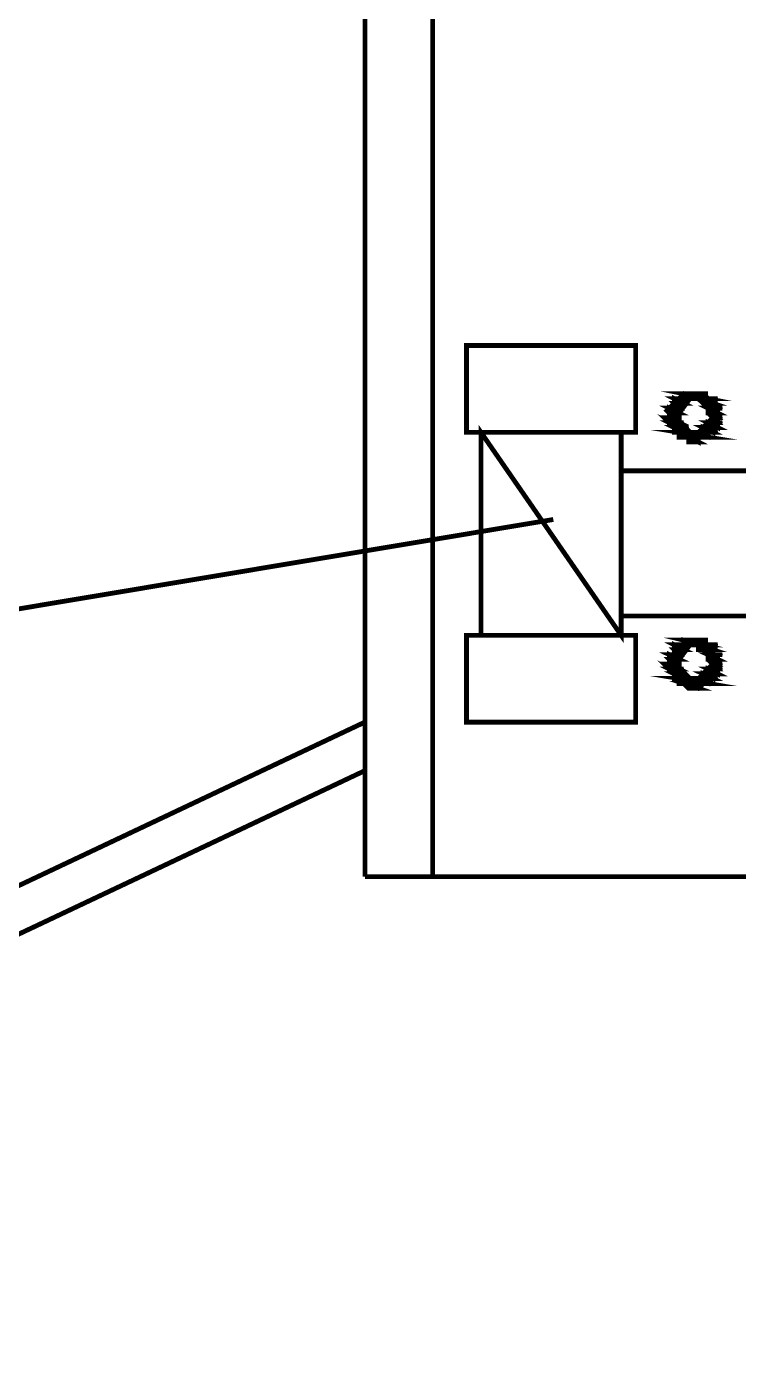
# Model space of a CAD drawing. Header units: metres. Extents: x -593 to 248, y 430 to 1024.
# Drawn here: x -453.6 to -447.36, y 799.01 to 810.69 of the extents above; entities that cross this region are included whole.
import ezdxf

# ---------------------------------------------------------------- set-up
doc = ezdxf.new("R2010")
doc.units = ezdxf.units.M
doc.header["$MEASUREMENT"] = 0
doc.layers.add('C00-00-00-BLACK', color=7, linetype='Continuous')
doc.layers.add('CFF-00-00', color=1, linetype='Continuous')

msp = doc.modelspace()

# ---------------------------------------------------------------- linework, layer by layer
at = {"layer": 'C00-00-00-BLACK', "const_width": 0.0423}
for points in [[(-450.633, 822.261), (-450.633, 803.229)], [(-450.038, 813.783), (-450.038, 803.229)], [(-449.615, 805.348), (-449.615, 807.129)], [(-448.385, 805.348), (-448.385, 807.129)], [(-447.112, 805.517), (-448.385, 805.517), (-448.385, 806.791), (-447.112, 806.791)], [(-461.489, 799.456), (-450.633, 804.586)], [(-461.489, 799.032), (-450.633, 804.16)], [(-450.633, 803.229), (-442.786, 803.229)]]:
    msp.add_lwpolyline(points, dxfattribs=at)
for points in [[(-449.742, 807.891), (-448.258, 807.891), (-448.258, 807.129), (-449.742, 807.129), (-449.742, 807.891)], [(-447.665, 807.468), (-447.835, 807.468), (-447.623, 807.425), (-447.665, 807.468)], [(-447.538, 807.257), (-447.538, 807.31), (-447.697, 807.468), (-447.749, 807.468), (-447.792, 807.468), (-447.919, 807.31), (-447.919, 807.257), (-447.919, 807.215), (-447.792, 807.087), (-447.749, 807.087), (-447.697, 807.087), (-447.538, 807.215), (-447.538, 807.257)], [(-447.919, 807.425), (-447.835, 807.383), (-447.919, 807.383), (-447.919, 807.425)], [(-447.835, 807.468), (-447.623, 807.425), (-447.876, 807.425), (-447.835, 807.468)], [(-447.792, 807.468), (-447.665, 807.468), (-447.835, 807.468), (-447.792, 807.468)], [(-447.835, 807.468), (-447.665, 807.468), (-447.623, 807.468), (-447.835, 807.468)], [(-447.665, 807.468), (-447.623, 807.468), (-447.835, 807.468), (-447.665, 807.468)], [(-447.835, 807.468), (-447.665, 807.468), (-447.623, 807.468), (-447.835, 807.468)], [(-447.665, 807.468), (-447.623, 807.468), (-447.835, 807.468), (-447.665, 807.468)], [(-447.749, 807.468), (-447.708, 807.468), (-447.792, 807.468), (-447.749, 807.468)], [(-447.792, 807.468), (-447.708, 807.468), (-447.665, 807.468), (-447.792, 807.468)], [(-447.708, 807.468), (-447.665, 807.468), (-447.792, 807.468), (-447.708, 807.468)], [(-447.708, 807.468), (-447.792, 807.468), (-447.665, 807.468), (-447.708, 807.468)], [(-447.708, 807.425), (-447.58, 807.383), (-447.665, 807.383), (-447.708, 807.425)], [(-447.876, 807.341), (-447.962, 807.341), (-447.876, 807.298), (-447.876, 807.341)], [(-447.919, 807.383), (-447.876, 807.341), (-447.962, 807.341), (-447.919, 807.383)], [(-447.792, 807.425), (-447.919, 807.425), (-447.835, 807.383), (-447.792, 807.425)], [(-447.962, 807.341), (-447.876, 807.298), (-447.962, 807.298), (-447.962, 807.341)], [(-447.962, 807.341), (-447.876, 807.341), (-447.835, 807.341), (-447.962, 807.341)], [(-447.876, 807.341), (-447.835, 807.341), (-447.962, 807.341), (-447.876, 807.341)], [(-447.962, 807.298), (-447.919, 807.257), (-447.962, 807.257), (-447.962, 807.298)], [(-447.876, 807.383), (-447.919, 807.383), (-447.876, 807.341), (-447.876, 807.383)], [(-447.876, 807.425), (-447.792, 807.425), (-447.919, 807.425), (-447.876, 807.425)], [(-447.919, 807.383), (-447.835, 807.383), (-447.792, 807.383), (-447.919, 807.383)], [(-447.835, 807.383), (-447.792, 807.383), (-447.919, 807.383), (-447.835, 807.383)], [(-447.919, 807.383), (-447.835, 807.383), (-447.792, 807.383), (-447.919, 807.383)], [(-447.835, 807.383), (-447.792, 807.383), (-447.919, 807.383), (-447.835, 807.383)], [(-447.876, 807.383), (-447.835, 807.383), (-447.919, 807.383), (-447.876, 807.383)], [(-447.876, 807.383), (-447.919, 807.383), (-447.835, 807.383), (-447.876, 807.383)], [(-447.919, 807.383), (-447.876, 807.383), (-447.835, 807.383), (-447.919, 807.383)], [(-447.876, 807.383), (-447.835, 807.383), (-447.919, 807.383), (-447.876, 807.383)], [(-447.58, 807.257), (-447.58, 807.299), (-447.708, 807.425), (-447.749, 807.425), (-447.781, 807.425), (-447.876, 807.299), (-447.876, 807.257), (-447.876, 807.225), (-447.781, 807.129), (-447.749, 807.129), (-447.708, 807.129), (-447.58, 807.225), (-447.58, 807.257)], [(-447.876, 807.425), (-447.623, 807.425), (-447.58, 807.425), (-447.876, 807.425)], [(-447.623, 807.425), (-447.58, 807.425), (-447.876, 807.425), (-447.623, 807.425)], [(-447.876, 807.425), (-447.623, 807.425), (-447.58, 807.425), (-447.876, 807.425)], [(-447.623, 807.425), (-447.58, 807.425), (-447.876, 807.425), (-447.623, 807.425)], [(-447.792, 807.425), (-447.749, 807.425), (-447.876, 807.425), (-447.792, 807.425)], [(-447.792, 807.425), (-447.876, 807.425), (-447.749, 807.425), (-447.792, 807.425)], [(-447.792, 807.425), (-447.876, 807.425), (-447.792, 807.425)], [(-447.58, 807.425), (-447.708, 807.425), (-447.58, 807.383), (-447.58, 807.425)], [(-447.623, 807.425), (-447.749, 807.425), (-447.623, 807.425)], [(-447.749, 807.425), (-447.623, 807.425), (-447.708, 807.425), (-447.749, 807.425)], [(-447.58, 807.425), (-447.538, 807.425), (-447.708, 807.425), (-447.58, 807.425)], [(-447.58, 807.425), (-447.708, 807.425), (-447.623, 807.425), (-447.58, 807.425)], [(-447.708, 807.425), (-447.58, 807.425), (-447.538, 807.425), (-447.708, 807.425)], [(-447.58, 807.425), (-447.538, 807.425), (-447.708, 807.425), (-447.58, 807.425)], [(-447.538, 807.341), (-447.623, 807.341), (-447.538, 807.298), (-447.538, 807.341)], [(-447.665, 807.383), (-447.58, 807.383), (-447.538, 807.383), (-447.665, 807.383)], [(-447.58, 807.383), (-447.538, 807.383), (-447.665, 807.383), (-447.58, 807.383)], [(-447.58, 807.383), (-447.665, 807.383), (-447.58, 807.383)], [(-447.665, 807.383), (-447.58, 807.383), (-447.623, 807.383), (-447.665, 807.383)], [(-447.58, 807.383), (-447.623, 807.383), (-447.58, 807.341), (-447.58, 807.383)], [(-447.623, 807.383), (-447.58, 807.341), (-447.623, 807.341), (-447.623, 807.383)], [(-447.623, 807.341), (-447.538, 807.298), (-447.623, 807.298), (-447.623, 807.341)], [(-447.538, 807.341), (-447.496, 807.341), (-447.623, 807.341), (-447.538, 807.341)], [(-447.538, 807.341), (-447.623, 807.341), (-447.58, 807.341), (-447.538, 807.341)], [(-447.623, 807.341), (-447.538, 807.341), (-447.496, 807.341), (-447.623, 807.341)], [(-447.538, 807.341), (-447.496, 807.341), (-447.623, 807.341), (-447.538, 807.341)], [(-447.58, 807.298), (-447.538, 807.257), (-447.58, 807.257), (-447.58, 807.298)], [(-447.962, 807.214), (-447.876, 807.171), (-447.919, 807.171), (-447.962, 807.214)], [(-447.919, 807.257), (-447.962, 807.257), (-447.876, 807.214), (-447.919, 807.257)], [(-447.876, 807.214), (-447.962, 807.214), (-447.876, 807.171), (-447.876, 807.214)], [(-447.919, 807.298), (-447.962, 807.298), (-447.919, 807.257), (-447.919, 807.298)], [(-447.919, 807.298), (-447.876, 807.298), (-447.962, 807.298), (-447.919, 807.298)], [(-447.919, 807.298), (-447.962, 807.298), (-447.876, 807.298), (-447.919, 807.298)], [(-447.962, 807.298), (-447.919, 807.298), (-447.876, 807.298), (-447.962, 807.298)], [(-447.919, 807.298), (-447.876, 807.298), (-447.962, 807.298), (-447.919, 807.298)], [(-447.962, 807.257), (-447.876, 807.214), (-447.962, 807.214), (-447.962, 807.257)], [(-447.962, 807.257), (-447.919, 807.257), (-447.876, 807.257), (-447.962, 807.257)], [(-447.919, 807.257), (-447.876, 807.257), (-447.962, 807.257), (-447.919, 807.257)], [(-447.962, 807.214), (-447.876, 807.214), (-447.835, 807.214), (-447.962, 807.214)], [(-447.876, 807.214), (-447.835, 807.214), (-447.962, 807.214), (-447.876, 807.214)], [(-447.962, 807.214), (-447.876, 807.214), (-447.835, 807.214), (-447.962, 807.214)], [(-447.876, 807.214), (-447.835, 807.214), (-447.962, 807.214), (-447.876, 807.214)], [(-447.538, 807.214), (-447.623, 807.214), (-447.538, 807.171), (-447.538, 807.214)], [(-447.58, 807.257), (-447.538, 807.214), (-447.623, 807.214), (-447.58, 807.257)], [(-447.538, 807.298), (-447.623, 807.298), (-447.538, 807.298)], [(-447.623, 807.298), (-447.538, 807.298), (-447.58, 807.298), (-447.623, 807.298)], [(-447.623, 807.214), (-447.538, 807.171), (-447.623, 807.171), (-447.623, 807.214)], [(-447.623, 807.214), (-447.538, 807.214), (-447.496, 807.214), (-447.623, 807.214)], [(-447.538, 807.214), (-447.496, 807.214), (-447.623, 807.214), (-447.538, 807.214)], [(-447.538, 807.298), (-447.58, 807.298), (-447.538, 807.257), (-447.538, 807.298)], [(-447.538, 807.257), (-447.58, 807.257), (-447.538, 807.214), (-447.538, 807.257)], [(-447.58, 807.257), (-447.538, 807.257), (-447.496, 807.257), (-447.58, 807.257)], [(-447.538, 807.257), (-447.496, 807.257), (-447.58, 807.257), (-447.538, 807.257)], [(-448.385, 807.129), (-449.615, 807.129), (-448.385, 805.348), (-448.385, 807.129)], [(-449.615, 807.129), (-448.385, 805.348), (-449.615, 805.348), (-449.615, 807.129)], [(-447.623, 807.129), (-447.876, 807.129), (-447.623, 807.087), (-447.623, 807.129)], [(-447.835, 807.171), (-447.919, 807.171), (-447.835, 807.129), (-447.835, 807.171)], [(-447.919, 807.171), (-447.835, 807.129), (-447.919, 807.129), (-447.919, 807.171)], [(-447.919, 807.171), (-447.876, 807.171), (-447.835, 807.171), (-447.919, 807.171)], [(-447.876, 807.171), (-447.835, 807.171), (-447.919, 807.171), (-447.876, 807.171)], [(-447.835, 807.171), (-447.792, 807.171), (-447.919, 807.171), (-447.835, 807.171)], [(-447.835, 807.171), (-447.919, 807.171), (-447.876, 807.171), (-447.835, 807.171)], [(-447.919, 807.129), (-447.835, 807.129), (-447.792, 807.129), (-447.919, 807.129)], [(-447.835, 807.129), (-447.792, 807.129), (-447.919, 807.129), (-447.835, 807.129)], [(-447.792, 807.129), (-447.749, 807.129), (-447.919, 807.129), (-447.792, 807.129)], [(-447.792, 807.129), (-447.919, 807.129), (-447.835, 807.129), (-447.792, 807.129)], [(-447.792, 807.129), (-447.919, 807.129), (-447.792, 807.129)], [(-447.919, 807.129), (-447.792, 807.129), (-447.876, 807.129), (-447.919, 807.129)], [(-447.876, 807.129), (-447.623, 807.087), (-447.876, 807.087), (-447.876, 807.129)], [(-447.749, 807.129), (-447.708, 807.129), (-447.876, 807.129), (-447.749, 807.129)], [(-447.749, 807.129), (-447.876, 807.129), (-447.792, 807.129), (-447.749, 807.129)], [(-447.876, 807.129), (-447.623, 807.129), (-447.58, 807.129), (-447.876, 807.129)], [(-447.623, 807.129), (-447.58, 807.129), (-447.876, 807.129), (-447.623, 807.129)], [(-447.623, 807.087), (-447.876, 807.087), (-447.665, 807.087), (-447.623, 807.087)], [(-447.876, 807.087), (-447.665, 807.087), (-447.835, 807.087), (-447.876, 807.087)], [(-447.708, 807.087), (-447.792, 807.087), (-447.708, 807.044), (-447.708, 807.087)], [(-447.835, 807.087), (-447.665, 807.087), (-447.623, 807.087), (-447.835, 807.087)], [(-447.665, 807.087), (-447.623, 807.087), (-447.835, 807.087), (-447.665, 807.087)], [(-447.835, 807.087), (-447.665, 807.087), (-447.623, 807.087), (-447.835, 807.087)], [(-447.665, 807.087), (-447.623, 807.087), (-447.835, 807.087), (-447.665, 807.087)], [(-447.665, 807.087), (-447.835, 807.087), (-447.708, 807.087), (-447.665, 807.087)], [(-447.835, 807.087), (-447.708, 807.087), (-447.792, 807.087), (-447.835, 807.087)], [(-447.792, 807.087), (-447.708, 807.044), (-447.792, 807.044), (-447.792, 807.087)], [(-447.708, 807.129), (-447.623, 807.129), (-447.749, 807.129), (-447.708, 807.129)], [(-447.749, 807.129), (-447.623, 807.129), (-447.58, 807.129), (-447.749, 807.129)], [(-447.623, 807.129), (-447.58, 807.129), (-447.749, 807.129), (-447.623, 807.129)], [(-447.58, 807.171), (-447.665, 807.171), (-447.58, 807.129), (-447.58, 807.171)], [(-447.665, 807.129), (-447.58, 807.129), (-447.708, 807.129), (-447.665, 807.129)], [(-447.708, 807.129), (-447.58, 807.129), (-447.538, 807.129), (-447.708, 807.129)], [(-447.58, 807.129), (-447.538, 807.129), (-447.708, 807.129), (-447.58, 807.129)], [(-447.623, 807.129), (-447.58, 807.129), (-447.708, 807.129), (-447.623, 807.129)], [(-447.623, 807.129), (-447.708, 807.129), (-447.58, 807.129), (-447.623, 807.129)], [(-447.623, 807.129), (-447.708, 807.129), (-447.623, 807.129)], [(-447.665, 807.171), (-447.58, 807.129), (-447.665, 807.129), (-447.665, 807.171)], [(-447.623, 807.171), (-447.58, 807.171), (-447.665, 807.171), (-447.623, 807.171)], [(-447.58, 807.129), (-447.665, 807.129), (-447.58, 807.129)], [(-447.58, 807.171), (-447.538, 807.171), (-447.623, 807.171), (-447.58, 807.171)], [(-447.58, 807.171), (-447.623, 807.171), (-447.538, 807.171), (-447.58, 807.171)], [(-447.623, 807.171), (-447.58, 807.171), (-447.538, 807.171), (-447.623, 807.171)], [(-447.58, 807.171), (-447.538, 807.171), (-447.623, 807.171), (-447.58, 807.171)], [(-447.58, 807.171), (-447.623, 807.171), (-447.58, 807.171)], [(-447.792, 807.044), (-447.708, 807.044), (-447.749, 807.044), (-447.792, 807.044)], [(-449.742, 805.348), (-448.258, 805.348), (-448.258, 804.586), (-449.742, 804.586), (-449.742, 805.348)], [(-447.665, 805.305), (-447.835, 805.305), (-447.665, 805.264), (-447.665, 805.305)], [(-447.792, 805.264), (-447.919, 805.264), (-447.835, 805.221), (-447.792, 805.264)], [(-447.835, 805.221), (-447.919, 805.221), (-447.876, 805.178), (-447.835, 805.221)], [(-447.538, 805.094), (-447.538, 805.148), (-447.697, 805.305), (-447.749, 805.305), (-447.792, 805.305), (-447.919, 805.148), (-447.919, 805.094), (-447.919, 805.053), (-447.792, 804.925), (-447.749, 804.925), (-447.697, 804.925), (-447.538, 805.053), (-447.538, 805.094)], [(-447.919, 805.264), (-447.835, 805.221), (-447.919, 805.221), (-447.919, 805.264)], [(-447.876, 805.264), (-447.792, 805.264), (-447.919, 805.264), (-447.876, 805.264)], [(-447.919, 805.221), (-447.876, 805.178), (-447.919, 805.178), (-447.919, 805.221)], [(-447.919, 805.221), (-447.835, 805.221), (-447.792, 805.221), (-447.919, 805.221)], [(-447.835, 805.221), (-447.792, 805.221), (-447.919, 805.221), (-447.835, 805.221)], [(-447.919, 805.221), (-447.835, 805.221), (-447.792, 805.221), (-447.919, 805.221)], [(-447.835, 805.221), (-447.792, 805.221), (-447.919, 805.221), (-447.835, 805.221)], [(-447.58, 805.094), (-447.58, 805.137), (-447.708, 805.264), (-447.749, 805.264), (-447.781, 805.264), (-447.876, 805.137), (-447.876, 805.094), (-447.876, 805.063), (-447.781, 804.968), (-447.749, 804.968), (-447.708, 804.968), (-447.58, 805.063), (-447.58, 805.094)], [(-447.835, 805.264), (-447.623, 805.264), (-447.876, 805.264), (-447.835, 805.264)], [(-447.876, 805.264), (-447.623, 805.264), (-447.58, 805.264), (-447.876, 805.264)], [(-447.623, 805.264), (-447.58, 805.264), (-447.876, 805.264), (-447.623, 805.264)], [(-447.876, 805.264), (-447.623, 805.264), (-447.58, 805.264), (-447.876, 805.264)], [(-447.623, 805.264), (-447.58, 805.264), (-447.876, 805.264), (-447.623, 805.264)], [(-447.792, 805.264), (-447.749, 805.264), (-447.876, 805.264), (-447.792, 805.264)], [(-447.792, 805.264), (-447.876, 805.264), (-447.749, 805.264), (-447.792, 805.264)], [(-447.792, 805.264), (-447.876, 805.264), (-447.792, 805.264)], [(-447.835, 805.305), (-447.665, 805.264), (-447.835, 805.264), (-447.835, 805.305)], [(-447.792, 805.305), (-447.665, 805.305), (-447.835, 805.305), (-447.792, 805.305)], [(-447.835, 805.305), (-447.665, 805.305), (-447.623, 805.305), (-447.835, 805.305)], [(-447.665, 805.305), (-447.623, 805.305), (-447.835, 805.305), (-447.665, 805.305)], [(-447.665, 805.264), (-447.835, 805.264), (-447.623, 805.264), (-447.665, 805.264)], [(-447.58, 805.264), (-447.708, 805.264), (-447.58, 805.221), (-447.58, 805.264)], [(-447.749, 805.305), (-447.708, 805.305), (-447.792, 805.305), (-447.749, 805.305)], [(-447.792, 805.305), (-447.708, 805.305), (-447.665, 805.305), (-447.792, 805.305)], [(-447.708, 805.305), (-447.665, 805.305), (-447.792, 805.305), (-447.708, 805.305)], [(-447.708, 805.305), (-447.792, 805.305), (-447.665, 805.305), (-447.708, 805.305)], [(-447.623, 805.264), (-447.749, 805.264), (-447.623, 805.264)], [(-447.749, 805.264), (-447.623, 805.264), (-447.708, 805.264), (-447.749, 805.264)], [(-447.708, 805.264), (-447.58, 805.221), (-447.708, 805.221), (-447.708, 805.264)], [(-447.58, 805.264), (-447.538, 805.264), (-447.708, 805.264), (-447.58, 805.264)], [(-447.58, 805.264), (-447.708, 805.264), (-447.623, 805.264), (-447.58, 805.264)], [(-447.58, 805.221), (-447.708, 805.221), (-447.58, 805.221)], [(-447.708, 805.221), (-447.58, 805.221), (-447.665, 805.221), (-447.708, 805.221)], [(-447.665, 805.221), (-447.58, 805.221), (-447.538, 805.221), (-447.665, 805.221)], [(-447.58, 805.221), (-447.538, 805.221), (-447.665, 805.221), (-447.58, 805.221)], [(-447.58, 805.221), (-447.665, 805.221), (-447.58, 805.221)], [(-447.665, 805.221), (-447.58, 805.221), (-447.623, 805.221), (-447.665, 805.221)], [(-447.58, 805.221), (-447.623, 805.221), (-447.58, 805.178), (-447.58, 805.221)], [(-447.623, 805.221), (-447.58, 805.178), (-447.623, 805.178), (-447.623, 805.221)], [(-447.962, 805.052), (-447.876, 805.009), (-447.919, 805.009), (-447.962, 805.052)], [(-447.876, 805.178), (-447.962, 805.178), (-447.876, 805.137), (-447.876, 805.178)], [(-447.919, 805.094), (-447.962, 805.094), (-447.876, 805.052), (-447.919, 805.094)], [(-447.919, 805.137), (-447.962, 805.137), (-447.919, 805.094), (-447.919, 805.137)], [(-447.962, 805.178), (-447.876, 805.137), (-447.962, 805.137), (-447.962, 805.178)], [(-447.919, 805.178), (-447.876, 805.178), (-447.962, 805.178), (-447.919, 805.178)], [(-447.962, 805.178), (-447.876, 805.178), (-447.835, 805.178), (-447.962, 805.178)], [(-447.876, 805.178), (-447.835, 805.178), (-447.962, 805.178), (-447.876, 805.178)], [(-447.962, 805.137), (-447.919, 805.094), (-447.962, 805.094), (-447.962, 805.137)], [(-447.919, 805.137), (-447.876, 805.137), (-447.962, 805.137), (-447.919, 805.137)], [(-447.919, 805.137), (-447.962, 805.137), (-447.876, 805.137), (-447.919, 805.137)], [(-447.962, 805.137), (-447.919, 805.137), (-447.876, 805.137), (-447.962, 805.137)], [(-447.919, 805.137), (-447.876, 805.137), (-447.962, 805.137), (-447.919, 805.137)], [(-447.962, 805.094), (-447.876, 805.052), (-447.962, 805.052), (-447.962, 805.094)], [(-447.962, 805.094), (-447.919, 805.094), (-447.876, 805.094), (-447.962, 805.094)], [(-447.919, 805.094), (-447.876, 805.094), (-447.962, 805.094), (-447.919, 805.094)], [(-447.919, 805.178), (-447.876, 805.178), (-447.835, 805.178), (-447.919, 805.178)], [(-447.876, 805.178), (-447.835, 805.178), (-447.919, 805.178), (-447.876, 805.178)], [(-447.876, 805.178), (-447.919, 805.178), (-447.876, 805.178)], [(-447.538, 805.178), (-447.623, 805.178), (-447.538, 805.137), (-447.538, 805.178)], [(-447.58, 805.094), (-447.538, 805.052), (-447.623, 805.052), (-447.58, 805.094)], [(-447.623, 805.178), (-447.538, 805.137), (-447.623, 805.137), (-447.623, 805.178)], [(-447.538, 805.178), (-447.496, 805.178), (-447.623, 805.178), (-447.538, 805.178)], [(-447.538, 805.178), (-447.623, 805.178), (-447.58, 805.178), (-447.538, 805.178)], [(-447.623, 805.178), (-447.538, 805.178), (-447.496, 805.178), (-447.623, 805.178)], [(-447.538, 805.178), (-447.496, 805.178), (-447.623, 805.178), (-447.538, 805.178)], [(-447.538, 805.137), (-447.623, 805.137), (-447.538, 805.137)], [(-447.623, 805.137), (-447.538, 805.137), (-447.58, 805.137), (-447.623, 805.137)], [(-447.538, 805.094), (-447.58, 805.094), (-447.538, 805.052), (-447.538, 805.094)], [(-447.538, 805.137), (-447.58, 805.137), (-447.538, 805.094), (-447.538, 805.137)], [(-447.58, 805.137), (-447.538, 805.094), (-447.58, 805.094), (-447.58, 805.137)], [(-447.58, 805.094), (-447.538, 805.094), (-447.496, 805.094), (-447.58, 805.094)], [(-447.538, 805.094), (-447.496, 805.094), (-447.58, 805.094), (-447.538, 805.094)], [(-447.876, 805.052), (-447.962, 805.052), (-447.876, 805.009), (-447.876, 805.052)], [(-447.876, 805.009), (-447.919, 805.009), (-447.835, 804.968), (-447.876, 805.009)], [(-447.962, 805.052), (-447.876, 805.052), (-447.835, 805.052), (-447.962, 805.052)], [(-447.876, 805.052), (-447.835, 805.052), (-447.962, 805.052), (-447.876, 805.052)], [(-447.962, 805.052), (-447.876, 805.052), (-447.835, 805.052), (-447.962, 805.052)], [(-447.876, 805.052), (-447.835, 805.052), (-447.962, 805.052), (-447.876, 805.052)], [(-447.919, 805.009), (-447.835, 804.968), (-447.919, 804.968), (-447.919, 805.009)], [(-447.919, 805.009), (-447.876, 805.009), (-447.835, 805.009), (-447.919, 805.009)], [(-447.876, 805.009), (-447.835, 805.009), (-447.919, 805.009), (-447.876, 805.009)], [(-447.58, 805.009), (-447.665, 805.009), (-447.58, 804.968), (-447.58, 805.009)], [(-447.538, 805.052), (-447.623, 805.052), (-447.538, 805.009), (-447.538, 805.052)], [(-447.665, 805.009), (-447.58, 804.968), (-447.665, 804.968), (-447.665, 805.009)], [(-447.623, 805.009), (-447.58, 805.009), (-447.665, 805.009), (-447.623, 805.009)], [(-447.623, 805.052), (-447.538, 805.009), (-447.623, 805.009), (-447.623, 805.052)], [(-447.623, 805.052), (-447.538, 805.052), (-447.496, 805.052), (-447.623, 805.052)], [(-447.538, 805.052), (-447.496, 805.052), (-447.623, 805.052), (-447.538, 805.052)], [(-447.58, 805.009), (-447.538, 805.009), (-447.623, 805.009), (-447.58, 805.009)], [(-447.58, 805.009), (-447.623, 805.009), (-447.538, 805.009), (-447.58, 805.009)], [(-447.623, 805.009), (-447.58, 805.009), (-447.538, 805.009), (-447.623, 805.009)], [(-447.58, 805.009), (-447.538, 805.009), (-447.623, 805.009), (-447.58, 805.009)], [(-447.58, 805.009), (-447.623, 805.009), (-447.58, 805.009)], [(-447.623, 804.968), (-447.876, 804.968), (-447.623, 804.925), (-447.623, 804.968)], [(-447.665, 804.925), (-447.835, 804.925), (-447.708, 804.882), (-447.665, 804.925)], [(-447.919, 804.968), (-447.835, 804.968), (-447.792, 804.968), (-447.919, 804.968)], [(-447.835, 804.968), (-447.792, 804.968), (-447.919, 804.968), (-447.835, 804.968)], [(-447.919, 804.968), (-447.835, 804.968), (-447.792, 804.968), (-447.919, 804.968)], [(-447.835, 804.968), (-447.792, 804.968), (-447.919, 804.968), (-447.835, 804.968)], [(-447.792, 804.968), (-447.749, 804.968), (-447.919, 804.968), (-447.792, 804.968)], [(-447.792, 804.968), (-447.919, 804.968), (-447.835, 804.968), (-447.792, 804.968)], [(-447.792, 804.968), (-447.919, 804.968), (-447.792, 804.968)], [(-447.919, 804.968), (-447.792, 804.968), (-447.876, 804.968), (-447.919, 804.968)], [(-447.835, 804.925), (-447.708, 804.882), (-447.792, 804.882), (-447.835, 804.925)], [(-447.876, 804.968), (-447.623, 804.925), (-447.876, 804.925), (-447.876, 804.968)], [(-447.749, 804.968), (-447.708, 804.968), (-447.876, 804.968), (-447.749, 804.968)], [(-447.749, 804.968), (-447.876, 804.968), (-447.792, 804.968), (-447.749, 804.968)], [(-447.876, 804.925), (-447.623, 804.925), (-447.58, 804.925), (-447.876, 804.925)], [(-447.623, 804.925), (-447.58, 804.925), (-447.876, 804.925), (-447.623, 804.925)], [(-447.623, 804.925), (-447.876, 804.925), (-447.665, 804.925), (-447.623, 804.925)], [(-447.876, 804.925), (-447.665, 804.925), (-447.835, 804.925), (-447.876, 804.925)], [(-447.835, 804.925), (-447.665, 804.925), (-447.623, 804.925), (-447.835, 804.925)], [(-447.665, 804.925), (-447.623, 804.925), (-447.835, 804.925), (-447.665, 804.925)], [(-447.835, 804.925), (-447.665, 804.925), (-447.623, 804.925), (-447.835, 804.925)], [(-447.665, 804.925), (-447.623, 804.925), (-447.835, 804.925), (-447.665, 804.925)], [(-447.708, 804.882), (-447.792, 804.882), (-447.749, 804.882), (-447.708, 804.882)], [(-447.792, 804.882), (-447.708, 804.882), (-447.665, 804.882), (-447.792, 804.882)], [(-447.708, 804.882), (-447.665, 804.882), (-447.792, 804.882), (-447.708, 804.882)], [(-447.708, 804.968), (-447.623, 804.968), (-447.749, 804.968), (-447.708, 804.968)], [(-447.749, 804.968), (-447.623, 804.968), (-447.58, 804.968), (-447.749, 804.968)], [(-447.623, 804.968), (-447.58, 804.968), (-447.749, 804.968), (-447.623, 804.968)], [(-447.665, 804.968), (-447.58, 804.968), (-447.708, 804.968), (-447.665, 804.968)], [(-447.708, 804.968), (-447.58, 804.968), (-447.538, 804.968), (-447.708, 804.968)], [(-447.58, 804.968), (-447.538, 804.968), (-447.708, 804.968), (-447.58, 804.968)], [(-447.623, 804.968), (-447.58, 804.968), (-447.708, 804.968), (-447.623, 804.968)], [(-447.623, 804.968), (-447.708, 804.968), (-447.58, 804.968), (-447.623, 804.968)], [(-447.623, 804.968), (-447.708, 804.968), (-447.623, 804.968)], [(-447.58, 804.968), (-447.665, 804.968), (-447.58, 804.968)]]:
    msp.add_lwpolyline(points, close=True, dxfattribs=at)
at = {"layer": 'C00-00-00-BLACK'}
for points in [[(-447.835, 807.468), (-447.623, 807.425), (-447.876, 807.425), (-447.835, 807.468)], [(-447.792, 807.468), (-447.665, 807.468), (-447.835, 807.468), (-447.792, 807.468)], [(-447.835, 807.468), (-447.665, 807.468), (-447.623, 807.468), (-447.835, 807.468)], [(-447.665, 807.468), (-447.623, 807.468), (-447.835, 807.468), (-447.665, 807.468)], [(-447.835, 807.468), (-447.665, 807.468), (-447.623, 807.468), (-447.835, 807.468)], [(-447.665, 807.468), (-447.623, 807.468), (-447.835, 807.468), (-447.665, 807.468)], [(-447.665, 807.468), (-447.835, 807.468), (-447.623, 807.425), (-447.665, 807.468)], [(-447.749, 807.468), (-447.708, 807.468), (-447.792, 807.468), (-447.749, 807.468)], [(-447.792, 807.468), (-447.708, 807.468), (-447.665, 807.468), (-447.792, 807.468)], [(-447.708, 807.468), (-447.665, 807.468), (-447.792, 807.468), (-447.708, 807.468)], [(-447.708, 807.468), (-447.792, 807.468), (-447.665, 807.468), (-447.708, 807.468)], [(-447.919, 807.383), (-447.876, 807.341), (-447.962, 807.341), (-447.919, 807.383)], [(-447.962, 807.341), (-447.876, 807.341), (-447.835, 807.341), (-447.962, 807.341)], [(-447.876, 807.341), (-447.835, 807.341), (-447.962, 807.341), (-447.876, 807.341)], [(-447.876, 807.341), (-447.962, 807.341), (-447.876, 807.298), (-447.876, 807.341)], [(-447.962, 807.341), (-447.876, 807.298), (-447.962, 807.298), (-447.962, 807.341)], [(-447.876, 807.425), (-447.792, 807.425), (-447.919, 807.425), (-447.876, 807.425)], [(-447.792, 807.425), (-447.919, 807.425), (-447.835, 807.383), (-447.792, 807.425)], [(-447.919, 807.425), (-447.835, 807.383), (-447.919, 807.383), (-447.919, 807.425)], [(-447.919, 807.383), (-447.835, 807.383), (-447.792, 807.383), (-447.919, 807.383)], [(-447.835, 807.383), (-447.792, 807.383), (-447.919, 807.383), (-447.835, 807.383)], [(-447.919, 807.383), (-447.835, 807.383), (-447.792, 807.383), (-447.919, 807.383)], [(-447.835, 807.383), (-447.792, 807.383), (-447.919, 807.383), (-447.835, 807.383)], [(-447.876, 807.383), (-447.835, 807.383), (-447.919, 807.383), (-447.876, 807.383)], [(-447.876, 807.383), (-447.919, 807.383), (-447.835, 807.383), (-447.876, 807.383)], [(-447.919, 807.383), (-447.876, 807.383), (-447.835, 807.383), (-447.919, 807.383)], [(-447.876, 807.383), (-447.835, 807.383), (-447.919, 807.383), (-447.876, 807.383)], [(-447.876, 807.383), (-447.919, 807.383), (-447.876, 807.341), (-447.876, 807.383)], [(-447.876, 807.425), (-447.623, 807.425), (-447.58, 807.425), (-447.876, 807.425)], [(-447.623, 807.425), (-447.58, 807.425), (-447.876, 807.425), (-447.623, 807.425)], [(-447.876, 807.425), (-447.623, 807.425), (-447.58, 807.425), (-447.876, 807.425)], [(-447.623, 807.425), (-447.58, 807.425), (-447.876, 807.425), (-447.623, 807.425)], [(-447.792, 807.425), (-447.749, 807.425), (-447.876, 807.425), (-447.792, 807.425)], [(-447.792, 807.425), (-447.876, 807.425), (-447.749, 807.425), (-447.792, 807.425)], [(-447.792, 807.425), (-447.876, 807.425), (-447.792, 807.425)], [(-447.623, 807.425), (-447.749, 807.425), (-447.623, 807.425)], [(-447.749, 807.425), (-447.623, 807.425), (-447.708, 807.425), (-447.749, 807.425)], [(-447.58, 807.425), (-447.538, 807.425), (-447.708, 807.425), (-447.58, 807.425)], [(-447.58, 807.425), (-447.708, 807.425), (-447.623, 807.425), (-447.58, 807.425)], [(-447.708, 807.425), (-447.58, 807.425), (-447.538, 807.425), (-447.708, 807.425)], [(-447.58, 807.425), (-447.538, 807.425), (-447.708, 807.425), (-447.58, 807.425)], [(-447.58, 807.425), (-447.708, 807.425), (-447.58, 807.383), (-447.58, 807.425)], [(-447.708, 807.425), (-447.58, 807.383), (-447.665, 807.383), (-447.708, 807.425)], [(-447.665, 807.383), (-447.58, 807.383), (-447.538, 807.383), (-447.665, 807.383)], [(-447.58, 807.383), (-447.538, 807.383), (-447.665, 807.383), (-447.58, 807.383)], [(-447.58, 807.383), (-447.665, 807.383), (-447.58, 807.383)], [(-447.665, 807.383), (-447.58, 807.383), (-447.623, 807.383), (-447.665, 807.383)], [(-447.58, 807.383), (-447.623, 807.383), (-447.58, 807.341), (-447.58, 807.383)], [(-447.623, 807.383), (-447.58, 807.341), (-447.623, 807.341), (-447.623, 807.383)], [(-447.538, 807.341), (-447.496, 807.341), (-447.623, 807.341), (-447.538, 807.341)], [(-447.538, 807.341), (-447.623, 807.341), (-447.58, 807.341), (-447.538, 807.341)], [(-447.623, 807.341), (-447.538, 807.341), (-447.496, 807.341), (-447.623, 807.341)], [(-447.538, 807.341), (-447.496, 807.341), (-447.623, 807.341), (-447.538, 807.341)], [(-447.538, 807.341), (-447.623, 807.341), (-447.538, 807.298), (-447.538, 807.341)], [(-447.623, 807.341), (-447.538, 807.298), (-447.623, 807.298), (-447.623, 807.341)], [(-447.919, 807.298), (-447.876, 807.298), (-447.962, 807.298), (-447.919, 807.298)], [(-447.919, 807.298), (-447.962, 807.298), (-447.876, 807.298), (-447.919, 807.298)], [(-447.962, 807.298), (-447.919, 807.298), (-447.876, 807.298), (-447.962, 807.298)], [(-447.919, 807.298), (-447.876, 807.298), (-447.962, 807.298), (-447.919, 807.298)], [(-447.919, 807.298), (-447.962, 807.298), (-447.919, 807.257), (-447.919, 807.298)], [(-447.962, 807.298), (-447.919, 807.257), (-447.962, 807.257), (-447.962, 807.298)], [(-447.962, 807.257), (-447.919, 807.257), (-447.876, 807.257), (-447.962, 807.257)], [(-447.919, 807.257), (-447.876, 807.257), (-447.962, 807.257), (-447.919, 807.257)], [(-447.919, 807.257), (-447.962, 807.257), (-447.876, 807.214), (-447.919, 807.257)], [(-447.962, 807.257), (-447.876, 807.214), (-447.962, 807.214), (-447.962, 807.257)], [(-447.962, 807.214), (-447.876, 807.214), (-447.835, 807.214), (-447.962, 807.214)], [(-447.876, 807.214), (-447.835, 807.214), (-447.962, 807.214), (-447.876, 807.214)], [(-447.962, 807.214), (-447.876, 807.214), (-447.835, 807.214), (-447.962, 807.214)], [(-447.876, 807.214), (-447.835, 807.214), (-447.962, 807.214), (-447.876, 807.214)], [(-447.876, 807.214), (-447.962, 807.214), (-447.876, 807.171), (-447.876, 807.214)], [(-447.962, 807.214), (-447.876, 807.171), (-447.919, 807.171), (-447.962, 807.214)], [(-447.538, 807.298), (-447.623, 807.298), (-447.538, 807.298)], [(-447.623, 807.298), (-447.538, 807.298), (-447.58, 807.298), (-447.623, 807.298)], [(-447.58, 807.257), (-447.538, 807.214), (-447.623, 807.214), (-447.58, 807.257)], [(-447.623, 807.214), (-447.538, 807.214), (-447.496, 807.214), (-447.623, 807.214)], [(-447.538, 807.214), (-447.496, 807.214), (-447.623, 807.214), (-447.538, 807.214)], [(-447.538, 807.214), (-447.623, 807.214), (-447.538, 807.171), (-447.538, 807.214)], [(-447.623, 807.214), (-447.538, 807.171), (-447.623, 807.171), (-447.623, 807.214)], [(-447.538, 807.298), (-447.58, 807.298), (-447.538, 807.257), (-447.538, 807.298)], [(-447.58, 807.298), (-447.538, 807.257), (-447.58, 807.257), (-447.58, 807.298)], [(-447.58, 807.257), (-447.538, 807.257), (-447.496, 807.257), (-447.58, 807.257)], [(-447.538, 807.257), (-447.496, 807.257), (-447.58, 807.257), (-447.538, 807.257)], [(-447.538, 807.257), (-447.58, 807.257), (-447.538, 807.214), (-447.538, 807.257)], [(-448.385, 807.129), (-449.615, 807.129), (-448.385, 805.348), (-448.385, 807.129)], [(-449.615, 807.129), (-448.385, 805.348), (-449.615, 805.348), (-449.615, 807.129)], [(-447.919, 807.171), (-447.876, 807.171), (-447.835, 807.171), (-447.919, 807.171)], [(-447.876, 807.171), (-447.835, 807.171), (-447.919, 807.171), (-447.876, 807.171)], [(-447.835, 807.171), (-447.792, 807.171), (-447.919, 807.171), (-447.835, 807.171)], [(-447.835, 807.171), (-447.919, 807.171), (-447.876, 807.171), (-447.835, 807.171)], [(-447.835, 807.171), (-447.919, 807.171), (-447.835, 807.129), (-447.835, 807.171)], [(-447.919, 807.171), (-447.835, 807.129), (-447.919, 807.129), (-447.919, 807.171)], [(-447.919, 807.129), (-447.835, 807.129), (-447.792, 807.129), (-447.919, 807.129)], [(-447.835, 807.129), (-447.792, 807.129), (-447.919, 807.129), (-447.835, 807.129)], [(-447.792, 807.129), (-447.749, 807.129), (-447.919, 807.129), (-447.792, 807.129)], [(-447.792, 807.129), (-447.919, 807.129), (-447.835, 807.129), (-447.792, 807.129)], [(-447.792, 807.129), (-447.919, 807.129), (-447.792, 807.129)], [(-447.919, 807.129), (-447.792, 807.129), (-447.876, 807.129), (-447.919, 807.129)], [(-447.749, 807.129), (-447.708, 807.129), (-447.876, 807.129), (-447.749, 807.129)], [(-447.749, 807.129), (-447.876, 807.129), (-447.792, 807.129), (-447.749, 807.129)], [(-447.876, 807.129), (-447.623, 807.129), (-447.58, 807.129), (-447.876, 807.129)], [(-447.623, 807.129), (-447.58, 807.129), (-447.876, 807.129), (-447.623, 807.129)], [(-447.623, 807.129), (-447.876, 807.129), (-447.623, 807.087), (-447.623, 807.129)], [(-447.876, 807.129), (-447.623, 807.087), (-447.876, 807.087), (-447.876, 807.129)], [(-447.708, 807.129), (-447.623, 807.129), (-447.749, 807.129), (-447.708, 807.129)], [(-447.749, 807.129), (-447.623, 807.129), (-447.58, 807.129), (-447.749, 807.129)], [(-447.623, 807.129), (-447.58, 807.129), (-447.749, 807.129), (-447.623, 807.129)], [(-447.665, 807.129), (-447.58, 807.129), (-447.708, 807.129), (-447.665, 807.129)], [(-447.708, 807.129), (-447.58, 807.129), (-447.538, 807.129), (-447.708, 807.129)], [(-447.58, 807.129), (-447.538, 807.129), (-447.708, 807.129), (-447.58, 807.129)], [(-447.623, 807.129), (-447.58, 807.129), (-447.708, 807.129), (-447.623, 807.129)], [(-447.623, 807.129), (-447.708, 807.129), (-447.58, 807.129), (-447.623, 807.129)], [(-447.623, 807.129), (-447.708, 807.129), (-447.623, 807.129)], [(-447.623, 807.171), (-447.58, 807.171), (-447.665, 807.171), (-447.623, 807.171)], [(-447.58, 807.171), (-447.665, 807.171), (-447.58, 807.129), (-447.58, 807.171)], [(-447.665, 807.171), (-447.58, 807.129), (-447.665, 807.129), (-447.665, 807.171)], [(-447.58, 807.129), (-447.665, 807.129), (-447.58, 807.129)], [(-447.58, 807.171), (-447.538, 807.171), (-447.623, 807.171), (-447.58, 807.171)], [(-447.58, 807.171), (-447.623, 807.171), (-447.538, 807.171), (-447.58, 807.171)], [(-447.623, 807.171), (-447.58, 807.171), (-447.538, 807.171), (-447.623, 807.171)], [(-447.58, 807.171), (-447.538, 807.171), (-447.623, 807.171), (-447.58, 807.171)], [(-447.58, 807.171), (-447.623, 807.171), (-447.58, 807.171)], [(-447.623, 807.087), (-447.876, 807.087), (-447.665, 807.087), (-447.623, 807.087)], [(-447.876, 807.087), (-447.665, 807.087), (-447.835, 807.087), (-447.876, 807.087)], [(-447.835, 807.087), (-447.665, 807.087), (-447.623, 807.087), (-447.835, 807.087)], [(-447.665, 807.087), (-447.623, 807.087), (-447.835, 807.087), (-447.665, 807.087)], [(-447.835, 807.087), (-447.665, 807.087), (-447.623, 807.087), (-447.835, 807.087)], [(-447.665, 807.087), (-447.623, 807.087), (-447.835, 807.087), (-447.665, 807.087)], [(-447.665, 807.087), (-447.835, 807.087), (-447.708, 807.087), (-447.665, 807.087)], [(-447.835, 807.087), (-447.708, 807.087), (-447.792, 807.087), (-447.835, 807.087)], [(-447.708, 807.087), (-447.792, 807.087), (-447.708, 807.044), (-447.708, 807.087)], [(-447.792, 807.087), (-447.708, 807.044), (-447.792, 807.044), (-447.792, 807.087)], [(-447.792, 807.044), (-447.708, 807.044), (-447.749, 807.044), (-447.792, 807.044)], [(-447.876, 805.264), (-447.792, 805.264), (-447.919, 805.264), (-447.876, 805.264)], [(-447.792, 805.264), (-447.919, 805.264), (-447.835, 805.221), (-447.792, 805.264)], [(-447.919, 805.264), (-447.835, 805.221), (-447.919, 805.221), (-447.919, 805.264)], [(-447.835, 805.264), (-447.623, 805.264), (-447.876, 805.264), (-447.835, 805.264)], [(-447.876, 805.264), (-447.623, 805.264), (-447.58, 805.264), (-447.876, 805.264)], [(-447.623, 805.264), (-447.58, 805.264), (-447.876, 805.264), (-447.623, 805.264)], [(-447.876, 805.264), (-447.623, 805.264), (-447.58, 805.264), (-447.876, 805.264)], [(-447.623, 805.264), (-447.58, 805.264), (-447.876, 805.264), (-447.623, 805.264)], [(-447.792, 805.264), (-447.749, 805.264), (-447.876, 805.264), (-447.792, 805.264)], [(-447.792, 805.264), (-447.876, 805.264), (-447.749, 805.264), (-447.792, 805.264)], [(-447.792, 805.264), (-447.876, 805.264), (-447.792, 805.264)], [(-447.792, 805.305), (-447.665, 805.305), (-447.835, 805.305), (-447.792, 805.305)], [(-447.835, 805.305), (-447.665, 805.305), (-447.623, 805.305), (-447.835, 805.305)], [(-447.665, 805.305), (-447.623, 805.305), (-447.835, 805.305), (-447.665, 805.305)], [(-447.665, 805.305), (-447.835, 805.305), (-447.665, 805.264), (-447.665, 805.305)], [(-447.835, 805.305), (-447.665, 805.264), (-447.835, 805.264), (-447.835, 805.305)], [(-447.665, 805.264), (-447.835, 805.264), (-447.623, 805.264), (-447.665, 805.264)], [(-447.749, 805.305), (-447.708, 805.305), (-447.792, 805.305), (-447.749, 805.305)], [(-447.792, 805.305), (-447.708, 805.305), (-447.665, 805.305), (-447.792, 805.305)], [(-447.708, 805.305), (-447.665, 805.305), (-447.792, 805.305), (-447.708, 805.305)], [(-447.708, 805.305), (-447.792, 805.305), (-447.665, 805.305), (-447.708, 805.305)], [(-447.623, 805.264), (-447.749, 805.264), (-447.623, 805.264)], [(-447.749, 805.264), (-447.623, 805.264), (-447.708, 805.264), (-447.749, 805.264)], [(-447.58, 805.264), (-447.538, 805.264), (-447.708, 805.264), (-447.58, 805.264)], [(-447.58, 805.264), (-447.708, 805.264), (-447.623, 805.264), (-447.58, 805.264)], [(-447.58, 805.264), (-447.708, 805.264), (-447.58, 805.221), (-447.58, 805.264)], [(-447.708, 805.264), (-447.58, 805.221), (-447.708, 805.221), (-447.708, 805.264)], [(-447.919, 805.178), (-447.876, 805.178), (-447.962, 805.178), (-447.919, 805.178)], [(-447.962, 805.178), (-447.876, 805.178), (-447.835, 805.178), (-447.962, 805.178)], [(-447.876, 805.178), (-447.835, 805.178), (-447.962, 805.178), (-447.876, 805.178)], [(-447.876, 805.178), (-447.962, 805.178), (-447.876, 805.137), (-447.876, 805.178)], [(-447.962, 805.178), (-447.876, 805.137), (-447.962, 805.137), (-447.962, 805.178)], [(-447.919, 805.137), (-447.876, 805.137), (-447.962, 805.137), (-447.919, 805.137)], [(-447.919, 805.137), (-447.962, 805.137), (-447.876, 805.137), (-447.919, 805.137)], [(-447.962, 805.137), (-447.919, 805.137), (-447.876, 805.137), (-447.962, 805.137)], [(-447.919, 805.137), (-447.876, 805.137), (-447.962, 805.137), (-447.919, 805.137)], [(-447.919, 805.137), (-447.962, 805.137), (-447.919, 805.094), (-447.919, 805.137)], [(-447.962, 805.137), (-447.919, 805.094), (-447.962, 805.094), (-447.962, 805.137)], [(-447.919, 805.221), (-447.835, 805.221), (-447.792, 805.221), (-447.919, 805.221)], [(-447.835, 805.221), (-447.792, 805.221), (-447.919, 805.221), (-447.835, 805.221)], [(-447.919, 805.221), (-447.835, 805.221), (-447.792, 805.221), (-447.919, 805.221)], [(-447.835, 805.221), (-447.792, 805.221), (-447.919, 805.221), (-447.835, 805.221)], [(-447.835, 805.221), (-447.919, 805.221), (-447.876, 805.178), (-447.835, 805.221)], [(-447.919, 805.221), (-447.876, 805.178), (-447.919, 805.178), (-447.919, 805.221)], [(-447.919, 805.178), (-447.876, 805.178), (-447.835, 805.178), (-447.919, 805.178)], [(-447.876, 805.178), (-447.835, 805.178), (-447.919, 805.178), (-447.876, 805.178)], [(-447.876, 805.178), (-447.919, 805.178), (-447.876, 805.178)], [(-447.58, 805.221), (-447.708, 805.221), (-447.58, 805.221)], [(-447.708, 805.221), (-447.58, 805.221), (-447.665, 805.221), (-447.708, 805.221)], [(-447.665, 805.221), (-447.58, 805.221), (-447.538, 805.221), (-447.665, 805.221)], [(-447.58, 805.221), (-447.538, 805.221), (-447.665, 805.221), (-447.58, 805.221)], [(-447.58, 805.221), (-447.665, 805.221), (-447.58, 805.221)], [(-447.665, 805.221), (-447.58, 805.221), (-447.623, 805.221), (-447.665, 805.221)], [(-447.58, 805.221), (-447.623, 805.221), (-447.58, 805.178), (-447.58, 805.221)], [(-447.623, 805.221), (-447.58, 805.178), (-447.623, 805.178), (-447.623, 805.221)], [(-447.538, 805.178), (-447.496, 805.178), (-447.623, 805.178), (-447.538, 805.178)], [(-447.538, 805.178), (-447.623, 805.178), (-447.58, 805.178), (-447.538, 805.178)], [(-447.623, 805.178), (-447.538, 805.178), (-447.496, 805.178), (-447.623, 805.178)], [(-447.538, 805.178), (-447.496, 805.178), (-447.623, 805.178), (-447.538, 805.178)], [(-447.538, 805.178), (-447.623, 805.178), (-447.538, 805.137), (-447.538, 805.178)], [(-447.623, 805.178), (-447.538, 805.137), (-447.623, 805.137), (-447.623, 805.178)], [(-447.538, 805.137), (-447.623, 805.137), (-447.538, 805.137)], [(-447.623, 805.137), (-447.538, 805.137), (-447.58, 805.137), (-447.623, 805.137)], [(-447.538, 805.137), (-447.58, 805.137), (-447.538, 805.094), (-447.538, 805.137)], [(-447.58, 805.137), (-447.538, 805.094), (-447.58, 805.094), (-447.58, 805.137)], [(-447.962, 805.094), (-447.919, 805.094), (-447.876, 805.094), (-447.962, 805.094)], [(-447.919, 805.094), (-447.876, 805.094), (-447.962, 805.094), (-447.919, 805.094)], [(-447.919, 805.094), (-447.962, 805.094), (-447.876, 805.052), (-447.919, 805.094)], [(-447.962, 805.094), (-447.876, 805.052), (-447.962, 805.052), (-447.962, 805.094)], [(-447.962, 805.052), (-447.876, 805.052), (-447.835, 805.052), (-447.962, 805.052)], [(-447.876, 805.052), (-447.835, 805.052), (-447.962, 805.052), (-447.876, 805.052)], [(-447.962, 805.052), (-447.876, 805.052), (-447.835, 805.052), (-447.962, 805.052)], [(-447.876, 805.052), (-447.835, 805.052), (-447.962, 805.052), (-447.876, 805.052)], [(-447.876, 805.052), (-447.962, 805.052), (-447.876, 805.009), (-447.876, 805.052)], [(-447.962, 805.052), (-447.876, 805.009), (-447.919, 805.009), (-447.962, 805.052)], [(-447.919, 805.009), (-447.876, 805.009), (-447.835, 805.009), (-447.919, 805.009)], [(-447.876, 805.009), (-447.835, 805.009), (-447.919, 805.009), (-447.876, 805.009)], [(-447.876, 805.009), (-447.919, 805.009), (-447.835, 804.968), (-447.876, 805.009)], [(-447.919, 805.009), (-447.835, 804.968), (-447.919, 804.968), (-447.919, 805.009)], [(-447.623, 805.009), (-447.58, 805.009), (-447.665, 805.009), (-447.623, 805.009)], [(-447.58, 805.009), (-447.665, 805.009), (-447.58, 804.968), (-447.58, 805.009)], [(-447.665, 805.009), (-447.58, 804.968), (-447.665, 804.968), (-447.665, 805.009)], [(-447.58, 805.094), (-447.538, 805.052), (-447.623, 805.052), (-447.58, 805.094)], [(-447.623, 805.052), (-447.538, 805.052), (-447.496, 805.052), (-447.623, 805.052)], [(-447.538, 805.052), (-447.496, 805.052), (-447.623, 805.052), (-447.538, 805.052)], [(-447.538, 805.052), (-447.623, 805.052), (-447.538, 805.009), (-447.538, 805.052)], [(-447.623, 805.052), (-447.538, 805.009), (-447.623, 805.009), (-447.623, 805.052)], [(-447.58, 805.009), (-447.538, 805.009), (-447.623, 805.009), (-447.58, 805.009)], [(-447.58, 805.009), (-447.623, 805.009), (-447.538, 805.009), (-447.58, 805.009)], [(-447.623, 805.009), (-447.58, 805.009), (-447.538, 805.009), (-447.623, 805.009)], [(-447.58, 805.009), (-447.538, 805.009), (-447.623, 805.009), (-447.58, 805.009)], [(-447.58, 805.009), (-447.623, 805.009), (-447.58, 805.009)], [(-447.58, 805.094), (-447.538, 805.094), (-447.496, 805.094), (-447.58, 805.094)], [(-447.538, 805.094), (-447.496, 805.094), (-447.58, 805.094), (-447.538, 805.094)], [(-447.538, 805.094), (-447.58, 805.094), (-447.538, 805.052), (-447.538, 805.094)], [(-447.919, 804.968), (-447.835, 804.968), (-447.792, 804.968), (-447.919, 804.968)], [(-447.835, 804.968), (-447.792, 804.968), (-447.919, 804.968), (-447.835, 804.968)], [(-447.919, 804.968), (-447.835, 804.968), (-447.792, 804.968), (-447.919, 804.968)], [(-447.835, 804.968), (-447.792, 804.968), (-447.919, 804.968), (-447.835, 804.968)], [(-447.792, 804.968), (-447.749, 804.968), (-447.919, 804.968), (-447.792, 804.968)], [(-447.792, 804.968), (-447.919, 804.968), (-447.835, 804.968), (-447.792, 804.968)], [(-447.792, 804.968), (-447.919, 804.968), (-447.792, 804.968)], [(-447.919, 804.968), (-447.792, 804.968), (-447.876, 804.968), (-447.919, 804.968)], [(-447.749, 804.968), (-447.708, 804.968), (-447.876, 804.968), (-447.749, 804.968)], [(-447.749, 804.968), (-447.876, 804.968), (-447.792, 804.968), (-447.749, 804.968)], [(-447.623, 804.968), (-447.876, 804.968), (-447.623, 804.925), (-447.623, 804.968)], [(-447.876, 804.968), (-447.623, 804.925), (-447.876, 804.925), (-447.876, 804.968)], [(-447.876, 804.925), (-447.623, 804.925), (-447.58, 804.925), (-447.876, 804.925)], [(-447.623, 804.925), (-447.58, 804.925), (-447.876, 804.925), (-447.623, 804.925)], [(-447.623, 804.925), (-447.876, 804.925), (-447.665, 804.925), (-447.623, 804.925)], [(-447.876, 804.925), (-447.665, 804.925), (-447.835, 804.925), (-447.876, 804.925)], [(-447.835, 804.925), (-447.665, 804.925), (-447.623, 804.925), (-447.835, 804.925)], [(-447.665, 804.925), (-447.623, 804.925), (-447.835, 804.925), (-447.665, 804.925)], [(-447.835, 804.925), (-447.665, 804.925), (-447.623, 804.925), (-447.835, 804.925)], [(-447.665, 804.925), (-447.623, 804.925), (-447.835, 804.925), (-447.665, 804.925)], [(-447.665, 804.925), (-447.835, 804.925), (-447.708, 804.882), (-447.665, 804.925)], [(-447.835, 804.925), (-447.708, 804.882), (-447.792, 804.882), (-447.835, 804.925)], [(-447.708, 804.882), (-447.792, 804.882), (-447.749, 804.882), (-447.708, 804.882)], [(-447.792, 804.882), (-447.708, 804.882), (-447.665, 804.882), (-447.792, 804.882)], [(-447.708, 804.882), (-447.665, 804.882), (-447.792, 804.882), (-447.708, 804.882)], [(-447.708, 804.968), (-447.623, 804.968), (-447.749, 804.968), (-447.708, 804.968)], [(-447.749, 804.968), (-447.623, 804.968), (-447.58, 804.968), (-447.749, 804.968)], [(-447.623, 804.968), (-447.58, 804.968), (-447.749, 804.968), (-447.623, 804.968)], [(-447.665, 804.968), (-447.58, 804.968), (-447.708, 804.968), (-447.665, 804.968)], [(-447.708, 804.968), (-447.58, 804.968), (-447.538, 804.968), (-447.708, 804.968)], [(-447.58, 804.968), (-447.538, 804.968), (-447.708, 804.968), (-447.58, 804.968)], [(-447.623, 804.968), (-447.58, 804.968), (-447.708, 804.968), (-447.623, 804.968)], [(-447.623, 804.968), (-447.708, 804.968), (-447.58, 804.968), (-447.623, 804.968)], [(-447.623, 804.968), (-447.708, 804.968), (-447.623, 804.968)], [(-447.58, 804.968), (-447.665, 804.968), (-447.58, 804.968)]]:
    msp.add_lwpolyline(points, close=True, dxfattribs=at)
at = {"layer": 'CFF-00-00', "const_width": 0.0423}
msp.add_lwpolyline([(-457.843, 804.882), (-448.98, 806.364)], dxfattribs=at)

doc.saveas('drawing.dxf')
